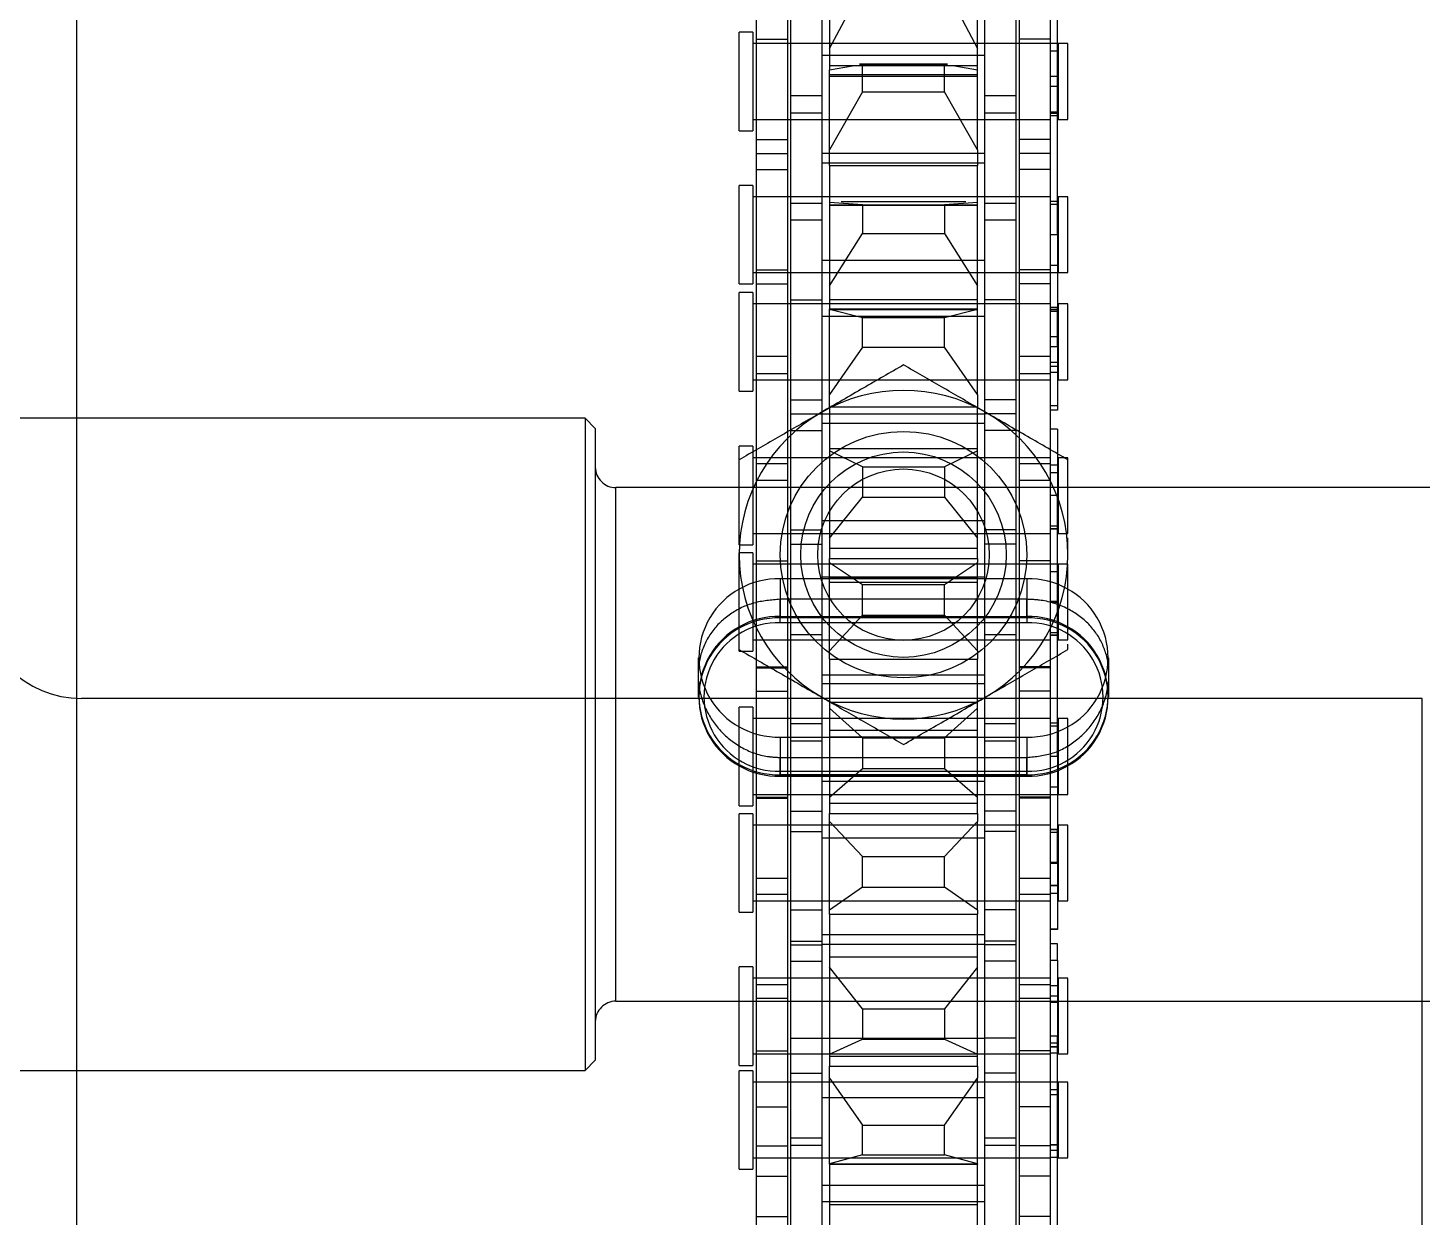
# Model space of a CAD drawing. Header units: metres. Extents: x 0 to 63075, y 0 to 44550.
# Drawn here: x 14106.9 to 14174.7, y 26929.5 to 26987.4 of the extents above; entities that cross this region are included whole.
import ezdxf

# ---------------------------------------------------------------- set-up
doc = ezdxf.new("R2010")
doc.units = ezdxf.units.M
doc.header["$LTSCALE"] = 75
doc.linetypes.add('HIDDEN2', pattern=[4.7625, 3.175, -1.5875])
for name, color, linetype in [('SDM', 7, 'Continuous'), ('SL4', 4, 'Continuous'), ('ST1', 7, 'HIDDEN2')]:
    doc.layers.add(name, color=color, linetype=linetype)

# ---------------------------------------------------------------- blocks, each defined once
blk = doc.blocks.new('A$Cb6dca9d5')
at = {"layer": 'SL4'}
for p, q in [((262.765, 215.006), (262.765, 1004.763)), ((262.765, 228.638), (258, 228.638)), ((328.24, 215), (263, 215)), ((328.24, 59.76), (328.24, 215))]:
    blk.add_line(p, q, dxfattribs=at)
blk.add_arc((263, 220), 5, 180, 270, dxfattribs=at)
at = {"layer": 'ST1'}
for p, q in [((295.843, 247.102), (295.843, 256.197)), ((297.363, 247.102), (297.363, 256.197)), ((308.637, 247.102), (308.637, 256.197)), ((310.157, 247.102), (310.157, 256.197)), ((297.515, 244.357), (297.515, 253.452)), ((299.035, 244.357), (299.035, 253.452)), ((306.965, 244.357), (306.965, 253.452)), ((308.485, 244.357), (308.485, 253.452)), ((299.4, 251.801), (299.4, 245.595)), ((306.6, 245.595), (306.6, 251.801)), ((310.489, 237.577), (310.489, 250.277)), ((299.4, 246.648), (301, 249.656)), ((305, 249.656), (306.6, 246.648)), ((295, 242.635), (295, 247.432)), ((295.659, 247.432), (295, 247.432)), ((295.659, 247.432), (295.659, 242.635)), ((295.843, 247.102), (297.363, 247.102)), ((295.843, 240.752), (295.843, 247.102)), ((297.363, 240.752), (297.363, 247.102)), ((310.157, 247.102), (308.637, 247.102)), ((308.637, 240.752), (308.637, 247.102)), ((310.157, 240.752), (310.157, 247.102)), ((310.157, 246.879), (295.659, 246.879)), ((297.363, 246.879), (295.843, 246.879)), ((299.035, 246.879), (297.515, 246.879)), ((306.965, 246.879), (299.035, 246.879)), ((308.485, 246.879), (306.965, 246.879)), ((310.489, 246.879), (308.637, 246.879)), ((310.526, 246.51), (310.157, 246.51)), ((310.526, 246.879), (310.526, 243.189)), ((311, 246.879), (310.526, 246.879)), ((311, 243.189), (311, 246.879)), ((299.035, 246.317), (306.965, 246.317)), ((299.4, 245.821), (306.6, 245.821)), ((299.4, 245.595), (300.51, 245.791)), ((305.146, 245.88), (300.854, 245.88)), ((300.854, 245.852), (301, 245.877)), ((301, 244.53), (301, 245.877)), ((301, 245.877), (305, 245.877)), ((305, 244.53), (305, 245.877)), ((305, 245.877), (305.146, 245.852)), ((305.49, 245.791), (306.6, 245.595)), ((299.4, 241.713), (299.4, 245.595)), ((299.4, 245.372), (306.6, 245.372)), ((299.4, 245.297), (306.6, 245.297)), ((306.6, 241.713), (306.6, 245.595)), ((310.489, 245.278), (310.157, 245.278)), ((297.515, 243.497), (297.515, 244.357)), ((297.515, 244.357), (299.035, 244.357)), ((299.035, 243.497), (299.035, 244.357)), ((301, 244.53), (299.4, 241.713)), ((301, 244.53), (305, 244.53)), ((306.6, 241.713), (305, 244.53)), ((306.965, 243.497), (306.965, 244.357)), ((306.965, 244.357), (308.485, 244.357)), ((308.485, 243.497), (308.485, 244.357)), ((310.489, 244.79), (310.157, 244.79)), ((295.659, 243.189), (310.157, 243.189)), ((295.843, 243.189), (297.363, 243.189)), ((297.515, 234.402), (297.515, 243.497)), ((299.035, 243.497), (297.515, 243.497)), ((297.515, 243.189), (299.035, 243.189)), ((299.035, 234.402), (299.035, 243.497)), ((299.035, 243.189), (306.965, 243.189)), ((306.965, 234.402), (306.965, 243.497)), ((308.485, 243.497), (306.965, 243.497)), ((306.965, 243.189), (308.485, 243.189)), ((308.485, 234.402), (308.485, 243.497)), ((308.637, 243.189), (310.157, 243.189)), ((310.157, 243.558), (310.526, 243.558)), ((310.489, 243.479), (310.157, 243.479)), ((310.489, 243.358), (310.157, 243.358)), ((310.526, 243.189), (311, 243.189)), ((295, 242.635), (295.659, 242.635)), ((295.843, 242.209), (297.363, 242.209)), ((299.4, 240.952), (299.4, 241.713)), ((306.6, 241.713), (306.6, 240.952)), ((310.157, 242.209), (308.637, 242.209)), ((295.843, 241.523), (297.363, 241.523)), ((306.965, 241.537), (299.035, 241.537)), ((299.035, 241.074), (306.965, 241.074)), ((299.4, 240.952), (306.6, 240.952)), ((299.4, 240.952), (299.4, 233.95)), ((306.6, 233.95), (306.6, 240.952)), ((310.157, 241.523), (308.637, 241.523)), ((295.843, 240.752), (297.363, 240.752)), ((295.843, 231.657), (295.843, 240.752)), ((297.363, 231.657), (297.363, 240.752)), ((310.157, 240.752), (308.637, 240.752)), ((308.637, 231.657), (308.637, 240.752)), ((310.157, 231.657), (310.157, 240.752)), ((295, 235.179), (295, 239.976)), ((295.659, 239.976), (295, 239.976)), ((295.659, 239.976), (295.659, 235.179)), ((310.157, 239.422), (295.659, 239.422)), ((297.363, 239.422), (295.843, 239.422)), ((299.035, 239.422), (297.515, 239.422)), ((297.515, 239.114), (299.035, 239.114)), ((306.965, 239.422), (299.035, 239.422)), ((301, 239.037), (299.4, 239.139)), ((299.4, 239.032), (306.6, 239.032)), ((299.4, 239.015), (306.6, 239.015)), ((306.036, 239.182), (299.964, 239.182)), ((301, 239.037), (305, 239.037)), ((301, 239.037), (301, 237.63)), ((306.6, 239.139), (305, 239.037)), ((305, 239.037), (305, 237.63)), ((308.485, 239.422), (306.965, 239.422)), ((306.965, 239.114), (308.485, 239.114)), ((310.157, 239.422), (308.637, 239.422)), ((310.489, 239.196), (310.157, 239.196)), ((310.526, 239.053), (310.157, 239.053)), ((310.526, 239.422), (310.526, 235.732)), ((311, 239.422), (310.526, 239.422)), ((311, 235.732), (311, 239.422)), ((299.035, 238.284), (297.515, 238.284)), ((308.485, 238.284), (306.965, 238.284)), ((299.4, 235.085), (301, 237.63)), ((301, 237.63), (305, 237.63)), ((305, 237.63), (306.6, 235.085)), ((310.489, 237.577), (310.157, 237.577)), ((310.489, 237.577), (310.489, 234.025)), ((306.965, 236.324), (299.035, 236.324)), ((295.659, 235.732), (310.157, 235.732)), ((295.843, 235.874), (297.363, 235.874)), ((295.843, 235.732), (297.363, 235.732)), ((297.515, 235.732), (299.035, 235.732)), ((299.035, 235.732), (306.965, 235.732)), ((306.965, 235.732), (308.485, 235.732)), ((310.157, 235.874), (308.637, 235.874)), ((308.637, 235.732), (310.489, 235.732)), ((310.157, 236.101), (310.526, 236.101)), ((310.526, 235.732), (311, 235.732)), ((295, 235.179), (295.659, 235.179)), ((295.843, 235.188), (297.363, 235.188)), ((310.157, 235.188), (308.637, 235.188)), ((295, 229.965), (295, 234.762)), ((295.659, 234.762), (295, 234.762)), ((295.659, 234.762), (295.659, 229.965)), ((310.157, 234.209), (295.659, 234.209)), ((297.363, 234.209), (295.843, 234.209)), ((297.515, 234.402), (299.035, 234.402)), ((297.515, 228.052), (297.515, 234.402)), ((299.035, 234.209), (297.515, 234.209)), ((299.035, 228.052), (299.035, 234.402)), ((306.965, 234.209), (299.035, 234.209)), ((299.4, 234.416), (306.6, 234.416)), ((308.485, 234.402), (306.965, 234.402)), ((306.965, 228.052), (306.965, 234.402)), ((308.485, 234.209), (306.965, 234.209)), ((308.485, 228.052), (308.485, 234.402)), ((310.157, 234.209), (308.637, 234.209)), ((310.526, 234.209), (310.526, 230.519)), ((311, 234.209), (310.526, 234.209)), ((311, 230.519), (311, 234.209)), ((299.035, 233.617), (306.965, 233.617)), ((299.4, 233.948), (299.4, 233.95)), ((306.6, 233.95), (299.4, 233.95)), ((299.4, 233.948), (301, 233.549)), ((299.4, 229.79), (299.4, 233.948)), ((299.4, 233.932), (306.6, 233.932)), ((301, 232.105), (301, 233.549)), ((301, 233.549), (305, 233.549)), ((305, 233.549), (306.6, 233.948)), ((305, 232.105), (305, 233.549)), ((306.6, 233.95), (306.6, 233.948)), ((306.6, 229.79), (306.6, 233.948)), ((310.489, 234.04), (310.157, 234.04)), ((310.157, 234.025), (310.489, 234.025)), ((310.489, 233.918), (310.157, 233.918)), ((310.526, 233.84), (310.157, 233.84)), ((310.489, 232.12), (310.489, 234.025)), ((301, 232.105), (299.4, 229.79)), ((301, 232.105), (305, 232.105)), ((306.6, 229.79), (305, 232.105)), ((310.489, 232.607), (310.157, 232.607)), ((310.489, 232.12), (310.157, 232.12)), ((310.489, 232.12), (310.489, 229.039)), ((295.843, 230.797), (295.843, 231.657)), ((295.843, 231.657), (297.363, 231.657)), ((297.363, 230.797), (297.363, 231.657)), ((308.637, 230.797), (308.637, 231.657)), ((308.637, 231.657), (310.157, 231.657)), ((310.157, 230.797), (310.157, 231.657)), ((295.843, 221.701), (295.843, 230.797)), ((297.363, 230.797), (295.843, 230.797)), ((297.363, 221.701), (297.363, 230.797)), ((308.637, 221.701), (308.637, 230.797)), ((310.157, 230.797), (308.637, 230.797)), ((310.489, 231.361), (310.157, 231.361)), ((310.489, 231.158), (310.157, 231.158)), ((310.157, 230.888), (310.526, 230.888)), ((310.157, 221.701), (310.157, 230.797)), ((295.659, 230.519), (310.157, 230.519)), ((295.843, 230.519), (297.363, 230.519)), ((297.515, 230.519), (299.035, 230.519)), ((299.035, 230.519), (306.965, 230.519)), ((306.965, 230.519), (308.485, 230.519)), ((308.637, 230.519), (310.157, 230.519)), ((310.526, 230.519), (311, 230.519)), ((295, 229.965), (295.659, 229.965)), ((297.515, 229.539), (299.035, 229.539)), ((299.4, 229.197), (299.4, 229.79)), ((306.6, 229.79), (306.6, 229.197)), ((308.485, 229.539), (306.965, 229.539)), ((297.515, 228.853), (299.035, 228.853)), ((306.965, 228.837), (299.035, 228.837)), ((299.4, 229.197), (306.6, 229.197)), ((299.4, 229.197), (299.4, 221.811)), ((306.6, 221.811), (306.6, 229.197)), ((308.485, 228.853), (306.965, 228.853)), ((310.489, 229.242), (310.157, 229.242)), ((310.489, 229.039), (310.157, 229.039)), ((287.5, 228.638), (262.765, 228.638)), ((287.5, 228.638), (287.5, 196.888)), ((288, 228.138), (287.5, 228.638)), ((288, 228.138), (288, 197.388)), ((297.515, 228.052), (299.035, 228.052)), ((297.515, 218.957), (297.515, 228.052)), ((299.035, 228.404), (306.965, 228.404)), ((299.035, 218.957), (299.035, 228.052)), ((308.485, 228.052), (306.965, 228.052)), ((306.965, 218.957), (306.965, 228.052)), ((308.485, 218.957), (308.485, 228.052)), ((310.489, 228.108), (310.157, 228.108)), ((310.489, 228.108), (310.157, 228.108)), ((310.489, 228.108), (310.489, 224.877)), ((310.489, 228.108), (310.489, 228.108)), ((295, 222.479), (295, 227.276)), ((295.659, 227.276), (295, 227.276)), ((295.659, 227.276), (295.659, 222.479)), ((310.157, 226.722), (295.659, 226.722)), ((297.363, 226.722), (295.843, 226.722)), ((299.035, 226.722), (297.515, 226.722)), ((306.965, 226.722), (299.035, 226.722)), ((299.4, 227.162), (306.6, 227.162)), ((301, 226.282), (299.4, 227.06)), ((306.6, 227.06), (305, 226.282)), ((308.485, 226.722), (306.965, 226.722)), ((310.157, 226.722), (308.637, 226.722)), ((310.526, 226.722), (310.526, 223.032)), ((311, 226.722), (310.526, 226.722)), ((311, 223.032), (311, 226.722)), ((295.843, 226.444), (297.363, 226.444)), ((301, 226.282), (301, 224.804)), ((301, 226.282), (305, 226.282)), ((305, 226.282), (305, 224.804)), ((308.637, 226.444), (310.157, 226.444)), ((310.526, 226.353), (310.157, 226.353)), ((310.489, 225.985), (310.157, 225.985)), ((310.489, 225.984), (310.157, 225.984)), ((297.363, 225.614), (295.843, 225.614)), ((310.157, 225.614), (308.637, 225.614)), ((380.565, 225.263), (289, 225.263)), ((289, 200.265), (289, 225.236)), ((306.6, 225.263), (299.4, 225.263)), ((299.4, 222.805), (301, 224.804)), ((301, 224.804), (305, 224.804)), ((305, 224.804), (306.6, 222.805)), ((310.489, 224.878), (310.157, 224.878)), ((310.489, 224.877), (310.157, 224.877)), ((310.489, 212.177), (310.489, 224.877)), ((306.965, 223.654), (299.035, 223.654)), ((310.157, 223.401), (310.526, 223.401)), ((310.489, 223.258), (310.157, 223.258)), ((310.489, 223.258), (310.157, 223.258)), ((295.659, 223.032), (310.157, 223.032)), ((295.843, 223.032), (297.363, 223.032)), ((297.515, 223.204), (299.035, 223.204)), ((297.515, 223.032), (299.035, 223.032)), ((299.035, 223.032), (306.965, 223.032)), ((308.485, 223.204), (306.965, 223.204)), ((306.965, 223.032), (308.485, 223.032)), ((308.637, 223.032), (310.157, 223.032)), ((310.489, 223.246), (310.157, 223.246)), ((310.526, 223.032), (311, 223.032)), ((311, 222), (311, 222.824)), ((295, 222.479), (295.659, 222.479)), ((295, 222.261), (295, 222)), ((295, 217.295), (295, 222.092)), ((295.659, 222.092), (295, 222.092)), ((295.659, 222.092), (295.659, 217.295)), ((297.515, 222.518), (299.035, 222.518)), ((299.4, 222.316), (306.6, 222.316)), ((308.485, 222.518), (306.965, 222.518)), ((311, 221.732), (311, 222)), ((310.157, 221.539), (295.659, 221.539)), ((295.843, 221.703), (297.363, 221.703)), ((295.843, 221.701), (297.363, 221.701)), ((295.843, 215.351), (295.843, 221.701)), ((297.363, 221.539), (295.843, 221.539)), ((297.363, 215.351), (297.363, 221.701)), ((299.035, 221.539), (297.515, 221.539)), ((306.965, 221.539), (299.035, 221.539)), ((299.4, 221.811), (306.6, 221.811)), ((299.4, 221.62), (299.4, 221.811)), ((299.4, 221.62), (301, 220.552)), ((299.4, 217.319), (299.4, 221.62)), ((305, 220.552), (306.6, 221.62)), ((306.6, 221.811), (306.6, 221.62)), ((306.6, 217.319), (306.6, 221.62)), ((308.485, 221.539), (306.965, 221.539)), ((310.157, 221.703), (308.637, 221.703)), ((310.157, 221.701), (308.637, 221.701)), ((308.637, 215.351), (308.637, 221.701)), ((310.489, 221.539), (308.637, 221.539)), ((310.157, 215.351), (310.157, 221.701)), ((310.526, 221.539), (310.526, 217.849)), ((311, 221.539), (310.526, 221.539)), ((311, 217.849), (311, 221.539)), ((309, 220.821), (297, 220.821)), ((297, 220.821), (297, 218.92)), ((299.035, 220.917), (306.965, 220.917)), ((306.6, 220.844), (299.4, 220.844)), ((306.6, 220.834), (299.4, 220.834)), ((299.4, 220.662), (306.6, 220.662)), ((301, 219.059), (301, 220.552)), ((301, 220.552), (305, 220.552)), ((305, 219.059), (305, 220.552)), ((309, 220.821), (309, 218.92)), ((310.526, 221.17), (310.157, 221.17)), ((309, 219.828), (297, 219.828)), ((297, 218.988), (297, 219.828)), ((306.6, 219.828), (299.4, 219.828)), ((309, 218.988), (309, 219.828)), ((310.489, 219.714), (310.157, 219.714)), ((310.489, 219.673), (310.157, 219.673)), ((297, 218.988), (309, 218.988)), ((297, 218.68), (297, 218.988)), ((309, 218.92), (297, 218.92)), ((309, 218.68), (297, 218.68)), ((297.515, 218.097), (297.515, 218.957)), ((297.515, 218.957), (299.035, 218.957)), ((299.035, 218.097), (299.035, 218.957)), ((301, 219.059), (299.4, 217.319)), ((301, 219.059), (305, 219.059)), ((306.6, 217.319), (305, 219.059)), ((306.965, 218.097), (306.965, 218.957)), ((306.965, 218.957), (308.485, 218.957)), ((308.485, 218.097), (308.485, 218.957)), ((309, 218.988), (309, 218.68)), ((295.659, 217.849), (310.157, 217.849)), ((295.843, 217.849), (297.363, 217.849)), ((297.515, 208.529), (297.515, 218.097)), ((299.035, 218.097), (297.515, 218.097)), ((297.515, 217.849), (299.035, 217.849)), ((299.035, 208.529), (299.035, 218.097)), ((299.035, 217.849), (306.965, 217.849)), ((306.965, 208.529), (306.965, 218.097)), ((308.485, 218.097), (306.965, 218.097)), ((306.965, 217.849), (308.485, 217.849)), ((308.485, 208.529), (308.485, 218.097)), ((308.637, 217.849), (310.157, 217.849)), ((310.157, 218.218), (310.526, 218.218)), ((310.489, 218.08), (310.157, 218.08)), ((310.489, 218.069), (310.157, 218.069)), ((310.526, 217.849), (311, 217.849)), ((295, 217.295), (295.659, 217.295)), ((299.4, 216.914), (299.4, 217.319)), ((306.6, 217.319), (306.6, 216.914)), ((311, 217.381), (311, 217.637)), ((293, 216.971), (293, 215.07)), ((295.843, 216.548), (297.363, 216.548)), ((295.843, 216.489), (297.363, 216.489)), ((299.4, 216.914), (306.6, 216.914)), ((299.4, 216.914), (299.4, 209.399)), ((306.6, 209.399), (306.6, 216.914)), ((310.157, 216.548), (308.637, 216.548)), ((310.157, 216.489), (308.637, 216.489)), ((313, 215.07), (313, 216.971)), ((293, 216.157), (293, 215.138)), ((306.965, 216.137), (299.035, 216.137)), ((313, 215.138), (313, 216.157)), ((295.843, 215.353), (297.363, 215.353)), ((295.843, 215.351), (297.363, 215.351)), ((295.843, 206.257), (295.843, 215.351)), ((297.363, 206.257), (297.363, 215.351)), ((299.035, 215.734), (306.965, 215.734)), ((310.157, 215.353), (308.637, 215.353)), ((310.157, 215.351), (308.637, 215.351)), ((308.637, 206.257), (308.637, 215.351)), ((310.157, 206.257), (310.157, 215.351)), ((262.765, 4.763), (262.765, 215.006)), ((295, 209.779), (295, 214.576)), ((295.659, 214.576), (295, 214.576)), ((295.659, 214.576), (295.659, 209.779)), ((299.4, 214.828), (306.6, 214.828)), ((301, 213.092), (299.4, 214.522)), ((306.6, 214.522), (305, 213.092)), ((310.157, 214.022), (295.659, 214.022)), ((297.363, 214.022), (295.843, 214.022)), ((299.035, 214.022), (297.515, 214.022)), ((297.515, 213.774), (299.035, 213.774)), ((306.965, 214.022), (299.035, 214.022)), ((308.485, 214.022), (306.965, 214.022)), ((306.965, 213.774), (308.485, 213.774)), ((310.157, 214.022), (308.637, 214.022)), ((310.489, 213.797), (310.157, 213.797)), ((310.489, 213.796), (310.157, 213.796)), ((310.526, 214.022), (310.526, 210.332)), ((311, 214.022), (310.526, 214.022)), ((311, 210.332), (311, 214.022)), ((297, 213.121), (309, 213.121)), ((297, 213.121), (297, 211.221)), ((306.6, 213.443), (299.4, 213.443)), ((299.4, 213.135), (306.6, 213.135)), ((301, 213.092), (301, 211.592)), ((301, 213.092), (305, 213.092)), ((305, 213.092), (305, 211.592)), ((309, 213.121), (309, 211.221)), ((310.526, 213.653), (310.157, 213.653)), ((299.035, 212.914), (297.515, 212.914)), ((308.485, 212.914), (306.965, 212.914)), ((297, 212.128), (309, 212.128)), ((297, 211.289), (297, 212.128)), ((299.4, 212.128), (306.6, 212.128)), ((309, 211.289), (309, 212.128)), ((310.489, 212.178), (310.157, 212.178)), ((310.489, 212.177), (310.157, 212.177)), ((310.489, 212.177), (310.489, 208.625)), ((297, 211.461), (309, 211.461)), ((297, 211.461), (297, 211.289)), ((297, 211.279), (297, 211.289)), ((309, 211.289), (297, 211.289)), ((297, 211.279), (309, 211.279)), ((297, 211.221), (309, 211.221)), ((299.4, 210.202), (301, 211.592)), ((301, 211.592), (305, 211.592)), ((305, 211.592), (306.6, 210.202)), ((309, 211.289), (309, 211.461)), ((309, 211.289), (309, 211.279)), ((306.965, 210.954), (299.035, 210.954)), ((310.157, 210.701), (310.526, 210.701)), ((295, 209.779), (295.659, 209.779)), ((295.659, 210.332), (310.157, 210.332)), ((295.843, 210.332), (297.363, 210.332)), ((295.843, 210.198), (297.363, 210.198)), ((295.843, 210.14), (297.363, 210.14)), ((297.515, 210.332), (299.035, 210.332)), ((299.035, 210.332), (306.965, 210.332)), ((299.4, 209.908), (306.6, 209.908)), ((306.965, 210.332), (308.485, 210.332)), ((308.637, 210.332), (310.489, 210.332)), ((310.157, 210.198), (308.637, 210.198)), ((310.157, 210.14), (308.637, 210.14)), ((310.526, 210.332), (311, 210.332)), ((295, 204.595), (295, 209.392)), ((295.659, 209.392), (295, 209.392)), ((295.659, 209.392), (295.659, 204.595)), ((297.515, 209.507), (299.035, 209.507)), ((299.4, 209.399), (306.6, 209.399)), ((299.4, 209.007), (299.4, 209.399)), ((299.4, 209.007), (301, 207.305)), ((299.4, 204.702), (299.4, 209.007)), ((305, 207.305), (306.6, 209.007)), ((306.6, 209.399), (306.6, 209.007)), ((306.6, 204.702), (306.6, 209.007)), ((308.485, 209.507), (306.965, 209.507)), ((310.157, 208.839), (295.659, 208.839)), ((297.363, 208.839), (295.843, 208.839)), ((299.035, 208.839), (297.515, 208.839)), ((297.515, 208.529), (299.035, 208.529)), ((297.515, 202.209), (297.515, 208.529)), ((306.965, 208.839), (299.035, 208.839)), ((299.035, 202.209), (299.035, 208.529)), ((308.485, 208.839), (306.965, 208.839)), ((308.485, 208.529), (306.965, 208.529)), ((306.965, 202.209), (306.965, 208.529)), ((308.485, 202.209), (308.485, 208.529)), ((310.157, 208.839), (308.637, 208.839)), ((310.157, 208.625), (310.489, 208.625)), ((310.489, 208.618), (310.157, 208.618)), ((310.489, 208.608), (310.157, 208.608)), ((310.526, 208.47), (310.157, 208.47)), ((310.489, 206.973), (310.489, 208.625)), ((310.526, 208.839), (310.526, 205.149)), ((311, 208.839), (310.526, 208.839)), ((311, 205.149), (311, 208.839)), ((299.035, 208.217), (306.965, 208.217)), ((301, 205.81), (301, 207.305)), ((301, 207.305), (305, 207.305)), ((305, 205.81), (305, 207.305)), ((310.489, 207.015), (310.157, 207.015)), ((310.489, 206.973), (310.157, 206.973)), ((310.489, 206.973), (310.489, 203.754)), ((295.843, 205.458), (295.843, 206.257)), ((295.843, 206.257), (297.363, 206.257)), ((297.363, 205.458), (297.363, 206.257)), ((301, 205.81), (299.4, 204.702)), ((301, 205.81), (305, 205.81)), ((306.6, 204.702), (305, 205.81)), ((308.637, 205.458), (308.637, 206.257)), ((308.637, 206.257), (310.157, 206.257)), ((310.157, 205.458), (310.157, 206.257)), ((310.489, 205.895), (310.157, 205.895)), ((310.489, 205.878), (310.157, 205.878)), ((295.659, 205.149), (310.157, 205.149)), ((295.843, 195.116), (295.843, 205.458)), ((297.363, 205.458), (295.843, 205.458)), ((295.843, 205.149), (297.363, 205.149)), ((297.363, 195.116), (297.363, 205.458)), ((297.515, 205.149), (299.035, 205.149)), ((299.035, 205.149), (306.965, 205.149)), ((306.965, 205.149), (308.485, 205.149)), ((308.637, 195.116), (308.637, 205.458)), ((310.157, 205.458), (308.637, 205.458)), ((308.637, 205.149), (310.157, 205.149)), ((310.157, 205.518), (310.526, 205.518)), ((310.157, 195.116), (310.157, 205.458)), ((310.526, 205.149), (311, 205.149)), ((295, 204.595), (295.659, 204.595)), ((297.515, 204.717), (299.035, 204.717)), ((299.4, 204.497), (299.4, 204.702)), ((299.4, 204.497), (306.6, 204.497)), ((299.4, 204.497), (299.4, 197.096)), ((306.6, 204.702), (306.6, 204.497)), ((306.6, 197.096), (306.6, 204.497)), ((308.485, 204.717), (306.965, 204.717)), ((310.489, 203.772), (310.157, 203.772)), ((310.489, 203.754), (310.157, 203.754)), ((297.515, 203.187), (299.035, 203.187)), ((297.515, 203.014), (299.035, 203.014)), ((306.965, 203.498), (299.035, 203.498)), ((299.035, 203.034), (306.965, 203.034)), ((308.485, 203.187), (306.965, 203.187)), ((308.485, 203.014), (306.965, 203.014)), ((310.489, 203.05), (310.157, 203.05)), ((310.489, 202.241), (310.489, 203.05)), ((299.4, 202.428), (306.6, 202.428)), ((310.489, 202.241), (310.157, 202.241)), ((310.489, 202.241), (310.489, 198.565)), ((295, 201.845), (295, 201.937)), ((295.659, 201.937), (295, 201.937)), ((295, 197.14), (295, 201.845)), ((295.659, 201.937), (295.659, 197.14)), ((297.515, 202.209), (299.035, 202.209)), ((297.515, 193.618), (297.515, 202.209)), ((299.035, 193.618), (299.035, 202.209)), ((301, 199.891), (299.4, 201.927)), ((306.6, 201.927), (305, 199.891)), ((308.485, 202.209), (306.965, 202.209)), ((306.965, 193.618), (306.965, 202.209)), ((308.485, 193.618), (308.485, 202.209)), ((310.157, 201.383), (295.659, 201.383)), ((297.363, 201.383), (295.843, 201.383)), ((295.843, 201.074), (297.363, 201.074)), ((299.035, 201.383), (297.515, 201.383)), ((306.965, 201.383), (299.035, 201.383)), ((308.485, 201.383), (306.965, 201.383)), ((310.157, 201.383), (308.637, 201.383)), ((308.637, 201.074), (310.157, 201.074)), ((310.526, 201.014), (310.157, 201.014)), ((310.489, 201.007), (310.157, 201.007)), ((310.526, 201.383), (310.526, 197.693)), ((311, 201.383), (310.526, 201.383)), ((311, 201.313), (311, 201.383)), ((311, 197.693), (311, 201.313)), ((289, 200.263), (380.565, 200.263)), ((297.363, 200.4), (295.843, 200.4)), ((299.4, 200.263), (306.6, 200.263)), ((310.157, 200.4), (308.637, 200.4)), ((310.489, 200.511), (310.157, 200.511)), ((310.489, 200.199), (310.157, 200.199)), ((301, 199.891), (301, 198.417)), ((301, 199.891), (305, 199.891)), ((305, 199.891), (305, 198.417)), ((297.515, 198.46), (299.035, 198.46)), ((306.965, 198.44), (299.035, 198.44)), ((299.4, 197.681), (301, 198.417)), ((301, 198.417), (305, 198.417)), ((305, 198.417), (306.6, 197.681)), ((308.485, 198.46), (306.965, 198.46)), ((310.489, 198.565), (310.157, 198.565)), ((310.489, 198.224), (310.157, 198.224)), ((310.489, 186.351), (310.489, 198.565)), ((295.659, 197.693), (310.157, 197.693)), ((295.843, 197.854), (297.363, 197.854)), ((295.843, 197.693), (297.363, 197.693)), ((297.515, 197.693), (299.035, 197.693)), ((299.035, 197.693), (306.965, 197.693)), ((299.4, 197.592), (306.6, 197.592)), ((306.965, 197.693), (308.485, 197.693)), ((310.157, 197.854), (308.637, 197.854)), ((308.637, 197.693), (310.157, 197.693)), ((310.157, 198.062), (310.526, 198.062)), ((310.489, 198.032), (310.157, 198.032)), ((310.489, 197.739), (310.157, 197.739)), ((310.526, 197.693), (311, 197.693)), ((98.5, 196.888), (287.5, 196.888)), ((287.5, 196.888), (288, 197.388)), ((295, 197.14), (295.659, 197.14)), ((295, 192.081), (295, 196.878)), ((295.659, 196.878), (295, 196.878)), ((295.659, 196.878), (295.659, 192.227)), ((299.4, 197.096), (306.6, 197.096)), ((299.4, 196.515), (299.4, 197.096)), ((306.6, 197.096), (306.6, 196.515)), ((310.157, 196.325), (295.659, 196.325)), ((297.363, 196.325), (295.843, 196.325)), ((297.515, 196.757), (299.035, 196.757)), ((299.035, 196.325), (297.515, 196.325)), ((306.965, 196.325), (299.035, 196.325)), ((299.4, 196.515), (301, 194.233)), ((299.4, 192.343), (299.4, 196.515)), ((305, 194.233), (306.6, 196.515)), ((306.6, 192.343), (306.6, 196.515)), ((308.485, 196.757), (306.965, 196.757)), ((308.485, 196.325), (306.965, 196.325)), ((310.489, 196.325), (308.637, 196.325)), ((310.526, 196.325), (310.526, 192.635)), ((311, 196.325), (310.526, 196.325)), ((311, 192.635), (311, 196.325)), ((299.035, 195.578), (306.965, 195.578)), ((310.526, 195.956), (310.157, 195.956)), ((310.489, 195.7), (310.157, 195.7)), ((295.843, 195.116), (297.363, 195.116)), ((295.843, 189.009), (295.843, 195.116)), ((297.363, 189.009), (297.363, 195.116)), ((310.157, 195.116), (308.637, 195.116)), ((308.637, 189.009), (308.637, 195.116)), ((310.157, 189.009), (310.157, 195.116)), ((301, 192.785), (301, 194.233)), ((301, 194.233), (305, 194.233)), ((305, 192.785), (305, 194.233)), ((297.515, 193.244), (297.515, 193.618)), ((297.515, 193.618), (299.035, 193.618)), ((299.035, 193.244), (299.035, 193.618)), ((306.965, 193.244), (306.965, 193.618)), ((306.965, 193.618), (308.485, 193.618)), ((308.485, 193.244), (308.485, 193.618)), ((295.843, 193.215), (297.363, 193.215)), ((297.515, 182.27), (297.515, 193.244)), ((299.035, 193.244), (297.515, 193.244)), ((299.035, 182.27), (299.035, 193.244)), ((301, 192.785), (299.4, 192.343)), ((301, 192.785), (305, 192.785)), ((306.6, 192.343), (305, 192.785)), ((306.965, 182.27), (306.965, 193.244)), ((308.485, 193.244), (306.965, 193.244)), ((308.485, 182.27), (308.485, 193.244)), ((310.157, 193.215), (308.637, 193.215)), ((310.489, 193.263), (310.157, 193.263)), ((310.489, 193.259), (310.157, 193.259)), ((310.157, 193.004), (310.526, 193.004)), ((295, 192.081), (295.659, 192.081)), ((295.659, 192.635), (310.157, 192.635)), ((295.659, 192.227), (295.659, 192.081)), ((295.843, 192.635), (297.363, 192.635)), ((297.515, 192.635), (299.035, 192.635)), ((299.035, 192.635), (306.965, 192.635)), ((299.4, 192.346), (306.6, 192.346)), ((299.4, 192.337), (299.4, 192.343)), ((299.4, 192.337), (299.4, 185.296)), ((299.4, 192.337), (306.6, 192.337)), ((306.6, 192.343), (306.6, 192.337)), ((306.6, 185.296), (306.6, 192.337)), ((306.965, 192.635), (308.485, 192.635)), ((308.637, 192.635), (310.157, 192.635)), ((310.489, 192.655), (310.157, 192.655)), ((310.526, 192.635), (311, 192.635)), ((295.843, 191.747), (297.363, 191.747)), ((310.157, 191.747), (308.637, 191.747)), ((306.965, 191.284), (299.035, 191.284)), ((299.035, 190.52), (306.965, 190.52)), ((299.4, 190.36), (306.6, 190.36)), ((295.843, 189.781), (297.363, 189.781)), ((310.157, 189.781), (308.637, 189.781))]:
    blk.add_line(p, q, dxfattribs=at)
for radius in [6, 5, 4.172]:
    blk.add_circle((303, 222), radius, dxfattribs=at)
for centre, radius, start, end in [((303, 222), 8, 60, 120), ((303, 222), 8, 120, 180), ((303, 222), 8, 0, 60), ((289, 226.263), 1, 180, 270), ((303, 222), 8, 180, 240), ((303, 222), 8, 300, 0), ((296.893, 216.971), 3.851, 88.40899, 271.59101), ((309.107, 216.971), 3.851, 268.40899, 91.59101), ((296.893, 215.138), 3.851, 88.40899, 271.59101), ((296.893, 215.07), 3.851, 88.40899, 271.59101), ((296.9, 215.07), 3.611, 88.40899, 271.59101), ((309.107, 215.138), 3.851, 268.40899, 91.59101), ((309.107, 215.07), 3.851, 268.40899, 91.59101), ((309.1, 215.07), 3.611, 268.40899, 91.59101), ((303, 222), 8, 240, 300), ((289, 199.262), 1, 90, 180)]:
    blk.add_arc(centre, radius, start, end, dxfattribs=at)
for points, knots in [([(303, 231.238), (302.35, 230.863), (301.039, 230.106), (299.684, 229.323), (299, 228.928)], [0, 0, 0, 0, 0.495458, 1, 1, 1, 1]), ([(307, 228.928), (306.905, 228.983), (306.187, 229.397), (304.833, 230.179), (303.615, 230.883), (303, 231.238)], [0, 0, 0, 0, 0.070086, 0.530782, 1, 1, 1, 1]), ([(299, 228.928), (298.905, 228.873), (298.187, 228.459), (296.833, 227.677), (295.615, 226.974), (295, 226.619)], [0, 0, 0, 0, 0.070086, 0.530782, 1, 1, 1, 1]), ([(311, 226.619), (310.35, 226.994), (309.039, 227.751), (307.684, 228.533), (307, 228.928)], [0, 0, 0, 0, 0.495458, 1, 1, 1, 1]), ([(297, 219.828), (296.563, 219.791), (295.69, 219.719), (294.52, 219.148), (293.599, 218.271), (293.046, 217.11), (292.943, 215.816), (293.276, 214.552), (293.996, 213.43), (295.056, 212.569), (296.131, 212.171), (296.794, 212.138), (297, 212.128)], [0, 0, 0, 0, 0.103572, 0.207012, 0.313844, 0.42317, 0.52894, 0.630914, 0.734208, 0.842002, 0.951055, 1, 1, 1, 1]), ([(309, 212.128), (309.437, 212.173), (310.31, 212.261), (311.48, 212.941), (312.401, 213.941), (312.954, 215.194), (313.057, 216.507), (312.724, 217.713), (312.004, 218.725), (310.944, 219.463), (309.869, 219.792), (309.206, 219.819), (309, 219.828)], [0, 0, 0, 0, 0.103572, 0.207012, 0.313844, 0.42317, 0.52894, 0.630914, 0.734208, 0.842002, 0.951055, 1, 1, 1, 1]), ([(295, 217.381), (295.65, 217.006), (296.961, 216.249), (298.316, 215.467), (299, 215.072)], [0, 0, 0, 0, 0.495458, 1, 1, 1, 1]), ([(307, 215.072), (307.095, 215.127), (307.813, 215.541), (309.167, 216.323), (310.385, 217.026), (311, 217.381)], [0, 0, 0, 0, 0.070086, 0.530782, 1, 1, 1, 1]), ([(299, 215.072), (299.095, 215.017), (299.813, 214.603), (301.167, 213.821), (302.385, 213.117), (303, 212.762)], [0, 0, 0, 0, 0.070086, 0.530782, 1, 1, 1, 1]), ([(303, 212.762), (303.65, 213.137), (304.961, 213.894), (306.316, 214.677), (307, 215.072)], [0, 0, 0, 0, 0.495458, 1, 1, 1, 1])]:
    blk.add_open_spline(points, degree=3, knots=knots, dxfattribs=at)

msp = doc.modelspace()

# ---------------------------------------------------------------- block references
at = {"layer": 'SDM'}
msp.add_blockref('A$Cb6dca9d5', (13846.469, 26739.769), dxfattribs=at)

doc.saveas('drawing.dxf')
